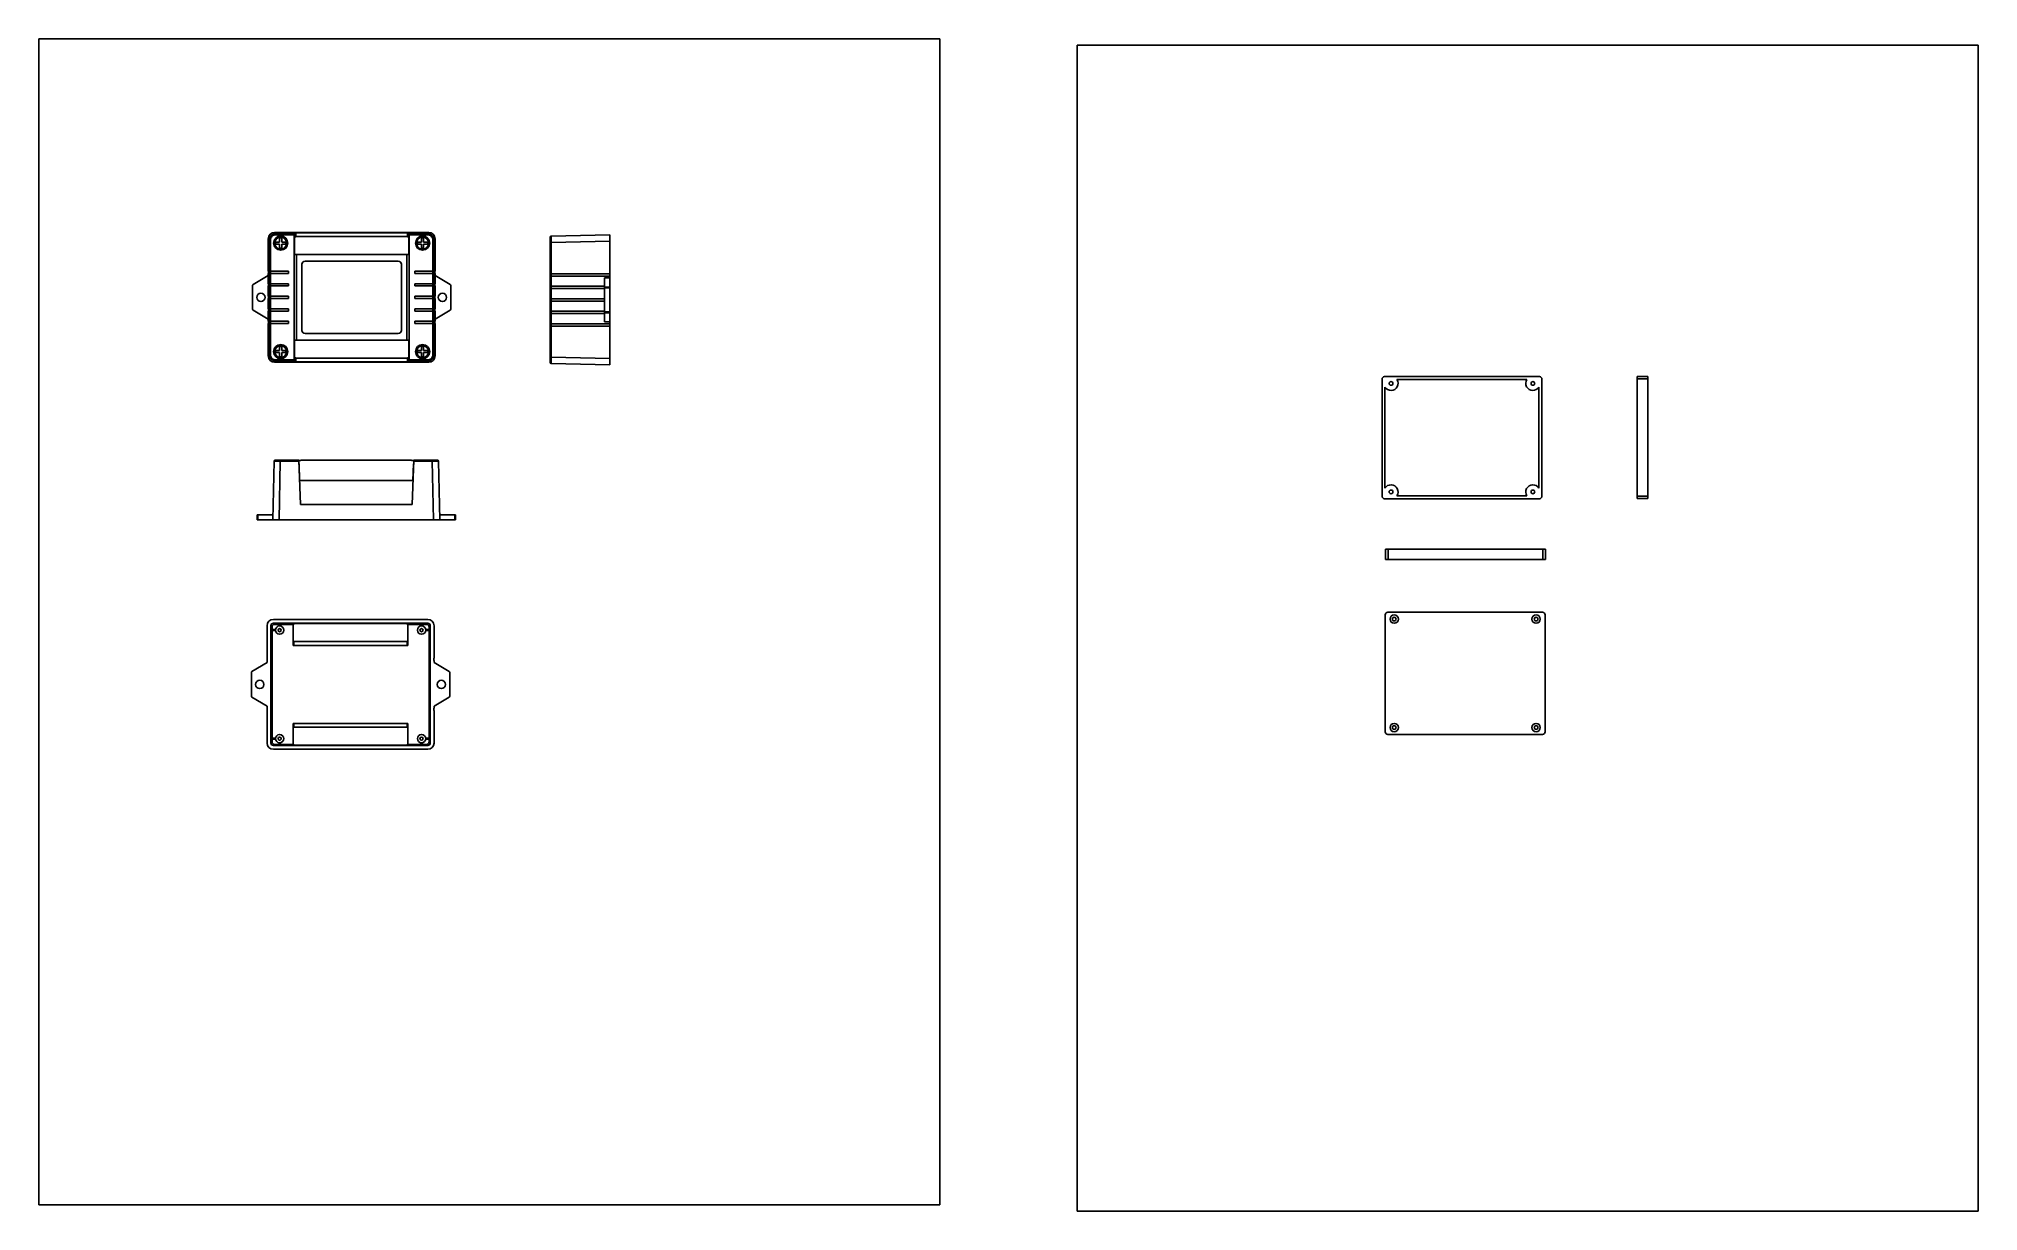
# Model space of a CAD drawing. Header units: millimetres. Extents: x 648 to 1578, y 36 to 597.
import ezdxf

# ---------------------------------------------------------------- set-up
doc = ezdxf.new("R2010")
doc.units = ezdxf.units.MM
doc.header["$LTSCALE"] = 36.425481
doc.layers.get('0').update_dxf_attribs({"linetype": 'CONTINUOUS'})
doc.layers.add('02___PRT_ALL_AXES', color=7, linetype='CONTINUOUS')

msp = doc.modelspace()

# ---------------------------------------------------------------- linework, layer by layer
at = {"color": 7, "linetype": 'Continuous'}
for p, q in [((648.11, 38.64), (648.11, 597.44)), ((648.11, 597.44), (1079.91, 597.44)), ((1079.91, 38.64), (1079.91, 597.44)), ((1145.73, 35.58), (1145.73, 594.38)), ((1145.73, 594.38), (1577.53, 594.38)), ((1577.53, 35.58), (1577.53, 594.38)), ((761.63, 504.04), (761.04, 504.62)), ((835.04, 504.62), (761.04, 504.62)), ((761.63, 503.54), (761.63, 504.04)), ((770.56, 504.04), (761.63, 504.04)), ((770.54, 503.54), (761.63, 503.54)), ((763.54, 502.02), (763.54, 500.02)), ((764.54, 502.02), (763.54, 502.02)), ((764.54, 500.02), (764.54, 502.02)), ((770.54, 443.51), (770.54, 503.54)), ((770.56, 504.04), (771.24, 504.47)), ((770.6, 502.26), (771.24, 502.67)), ((770.6, 502.26), (770.6, 494.02)), ((771.24, 502.67), (771.24, 504.47)), ((771.24, 504.47), (824.84, 504.47)), ((771.24, 502.67), (824.84, 502.67)), ((824.84, 502.67), (824.84, 504.47)), ((825.53, 504.04), (824.84, 504.47)), ((825.48, 502.26), (824.84, 502.67)), ((825.48, 502.26), (825.48, 494.02)), ((834.45, 504.04), (825.53, 504.04)), ((825.54, 443.51), (825.54, 503.54)), ((834.45, 503.54), (825.54, 503.54)), ((831.54, 502.02), (832.54, 502.02)), ((831.54, 500.02), (831.54, 502.02)), ((832.54, 502.02), (832.54, 500.02)), ((834.45, 504.04), (835.04, 504.62)), ((834.45, 503.54), (834.45, 504.04)), ((893.12, 442.3), (893.12, 502.32)), ((893.61, 502.82), (921.72, 503.41)), ((921.72, 441.21), (921.72, 503.41)), ((758.04, 501.63), (758.04, 486.07)), ((758.63, 501.04), (758.04, 501.63)), ((758.63, 501.04), (758.63, 486.07)), ((759.13, 501.04), (758.63, 501.04)), ((759.13, 501.04), (759.13, 446.01)), ((761.54, 500.02), (761.54, 499.02)), ((763.54, 500.02), (761.54, 500.02)), ((761.54, 499.02), (763.54, 499.02)), ((763.54, 499.02), (763.54, 497.02)), ((763.54, 497.02), (764.54, 497.02)), ((766.54, 500.02), (764.54, 500.02)), ((764.54, 497.02), (764.54, 499.02)), ((764.54, 499.02), (766.54, 499.02)), ((766.54, 499.02), (766.54, 500.02)), ((770.55, 494.02), (825.54, 494.02)), ((771.54, 453.02), (771.54, 494.02)), ((824.54, 494.02), (824.54, 453.02)), ((829.54, 500.02), (831.54, 500.02)), ((829.54, 499.02), (829.54, 500.02)), ((831.54, 499.02), (829.54, 499.02)), ((831.54, 497.02), (831.54, 499.02)), ((832.54, 497.02), (831.54, 497.02)), ((832.54, 500.02), (834.54, 500.02)), ((834.54, 499.02), (832.54, 499.02)), ((832.54, 499.02), (832.54, 497.02)), ((834.54, 500.02), (834.54, 499.02)), ((836.95, 501.04), (837.45, 501.04)), ((836.95, 446.01), (836.95, 501.04)), ((837.45, 501.04), (838.04, 501.63)), ((837.45, 486.07), (837.45, 501.04)), ((838.04, 486.07), (838.04, 501.63)), ((893.12, 499.82), (893.61, 499.82)), ((893.61, 499.82), (921.72, 500.41)), ((893.61, 444.8), (893.61, 499.82)), ((750.79, 479.67), (758.04, 484.02)), ((767.74, 486.07), (758.04, 486.07)), ((758.04, 484.97), (758.04, 484.02)), ((758.04, 484.97), (767.74, 484.97)), ((758.04, 484.02), (758.1, 484.02)), ((758.1, 484.02), (758.1, 480.07)), ((758.14, 486.07), (758.14, 484.97)), ((758.63, 484.97), (758.63, 480.07)), ((758.73, 486.07), (758.73, 484.97)), ((767.74, 486.07), (767.74, 484.97)), ((774.19, 489.37), (774.19, 457.67)), ((820.39, 490.87), (775.69, 490.87)), ((821.89, 457.67), (821.89, 489.37)), ((828.34, 486.07), (838.04, 486.07)), ((828.34, 486.07), (828.34, 484.97)), ((828.34, 484.97), (838.04, 484.97)), ((837.35, 486.07), (837.35, 484.97)), ((837.45, 480.07), (837.45, 484.97)), ((837.94, 486.07), (837.94, 484.97)), ((838.04, 484.02), (837.99, 484.02)), ((837.99, 484.02), (837.99, 480.07)), ((838.04, 484.02), (838.04, 484.97)), ((845.3, 479.67), (838.04, 484.02)), ((893.12, 484.86), (921.72, 484.86)), ((893.12, 483.76), (921.72, 483.76)), ((893.22, 484.86), (893.22, 483.76)), ((750.54, 467.81), (750.54, 479.24)), ((767.74, 480.07), (758.1, 480.07)), ((758.1, 478.97), (758.1, 474.07)), ((758.1, 478.97), (767.74, 478.97)), ((758.1, 474.07), (767.74, 474.07)), ((758.2, 480.07), (758.2, 478.97)), ((758.2, 474.07), (758.2, 472.97)), ((758.63, 478.97), (758.63, 474.07)), ((758.73, 480.07), (758.73, 478.97)), ((758.73, 474.07), (758.73, 472.97)), ((767.74, 480.07), (767.74, 478.97)), ((767.74, 474.07), (767.74, 472.97)), ((828.34, 480.07), (837.99, 480.07)), ((828.34, 480.07), (828.34, 478.97)), ((828.34, 478.97), (837.99, 478.97)), ((828.34, 474.07), (837.99, 474.07)), ((828.34, 474.07), (828.34, 472.97)), ((837.35, 480.07), (837.35, 478.97)), ((837.35, 474.07), (837.35, 472.97)), ((837.45, 474.07), (837.45, 478.97)), ((837.89, 480.07), (837.89, 478.97)), ((837.89, 474.07), (837.89, 472.97)), ((837.99, 478.97), (837.99, 474.07)), ((845.54, 467.81), (845.54, 479.24)), ((893.12, 478.86), (919.22, 478.86)), ((893.12, 477.76), (919.22, 477.76)), ((893.22, 478.86), (893.22, 477.76)), ((919.22, 461.81), (919.22, 482.81)), ((921.72, 482.81), (919.22, 482.81)), ((919.22, 478.46), (921.72, 478.46)), ((919.22, 478.03), (921.72, 478.03)), ((758.04, 463.02), (750.79, 467.38)), ((758.1, 472.97), (758.1, 468.07)), ((758.1, 472.97), (767.74, 472.97)), ((758.1, 468.07), (767.74, 468.07)), ((758.1, 466.97), (758.1, 463.02)), ((758.1, 466.97), (767.74, 466.97)), ((758.2, 468.07), (758.2, 466.97)), ((758.63, 472.97), (758.63, 468.07)), ((758.63, 466.97), (758.63, 462.07)), ((758.73, 468.07), (758.73, 466.97)), ((767.74, 468.07), (767.74, 466.97)), ((828.34, 472.97), (837.99, 472.97)), ((828.34, 468.07), (837.99, 468.07)), ((828.34, 468.07), (828.34, 466.97)), ((828.34, 466.97), (837.99, 466.97)), ((837.35, 468.07), (837.35, 466.97)), ((837.45, 468.07), (837.45, 472.97)), ((837.45, 462.07), (837.45, 466.97)), ((837.89, 468.07), (837.89, 466.97)), ((837.99, 472.97), (837.99, 468.07)), ((837.99, 466.97), (837.99, 463.02)), ((838.04, 463.02), (845.3, 467.38)), ((919.22, 472.86), (893.12, 472.86)), ((919.22, 471.76), (893.12, 471.76)), ((919.22, 466.86), (893.12, 466.86)), ((919.22, 465.76), (893.12, 465.76)), ((893.22, 472.86), (893.22, 471.76)), ((893.22, 466.86), (893.22, 465.76)), ((919.22, 466.59), (921.72, 466.59)), ((919.22, 466.17), (921.72, 466.17)), ((758.04, 463.02), (758.04, 462.07)), ((758.1, 463.02), (758.04, 463.02)), ((758.04, 462.07), (767.74, 462.07)), ((758.04, 460.97), (758.04, 445.42)), ((758.04, 460.97), (767.74, 460.97)), ((758.14, 462.07), (758.14, 460.97)), ((758.63, 460.97), (758.63, 446.01)), ((758.73, 462.07), (758.73, 460.97)), ((767.74, 462.07), (767.74, 460.97)), ((775.69, 456.17), (820.39, 456.17)), ((828.34, 462.07), (838.04, 462.07)), ((828.34, 462.07), (828.34, 460.97)), ((828.34, 460.97), (838.04, 460.97)), ((837.35, 462.07), (837.35, 460.97)), ((837.45, 446.01), (837.45, 460.97)), ((837.94, 462.07), (837.94, 460.97)), ((837.99, 463.02), (838.04, 463.02)), ((838.04, 462.07), (838.04, 463.02)), ((838.04, 445.42), (838.04, 460.97)), ((921.72, 460.86), (893.12, 460.86)), ((921.72, 459.76), (893.12, 459.76)), ((893.22, 460.86), (893.22, 459.76)), ((921.72, 461.81), (919.22, 461.81)), ((761.54, 447.02), (761.54, 448.02)), ((761.54, 448.02), (763.54, 448.02)), ((763.54, 447.02), (761.54, 447.02)), ((763.54, 448.02), (763.54, 450.02)), ((763.54, 450.02), (764.54, 450.02)), ((763.54, 445.02), (763.54, 447.02)), ((764.54, 450.02), (764.54, 448.02)), ((764.54, 448.02), (766.54, 448.02)), ((764.54, 447.02), (764.54, 445.02)), ((766.54, 447.02), (764.54, 447.02)), ((766.54, 448.02), (766.54, 447.02)), ((770.55, 453.02), (825.54, 453.02)), ((770.6, 444.79), (770.6, 453.02)), ((825.48, 444.79), (825.48, 453.02)), ((831.54, 448.02), (829.54, 448.02)), ((829.54, 448.02), (829.54, 447.02)), ((829.54, 447.02), (831.54, 447.02)), ((832.54, 450.02), (831.54, 450.02)), ((831.54, 450.02), (831.54, 448.02)), ((831.54, 447.02), (831.54, 445.02)), ((832.54, 448.02), (832.54, 450.02)), ((834.54, 448.02), (832.54, 448.02)), ((832.54, 447.02), (834.54, 447.02)), ((832.54, 445.02), (832.54, 447.02)), ((834.54, 447.02), (834.54, 448.02)), ((758.63, 446.01), (758.04, 445.42)), ((759.13, 446.01), (758.63, 446.01)), ((761.63, 443.01), (761.04, 442.42)), ((761.04, 442.42), (835.04, 442.42)), ((761.63, 443.51), (761.63, 443.01)), ((761.63, 443.51), (770.54, 443.51)), ((761.63, 443.01), (770.56, 443.01)), ((764.54, 445.02), (763.54, 445.02)), ((770.56, 443.01), (771.24, 442.58)), ((770.6, 444.79), (771.24, 444.38)), ((771.24, 444.38), (771.24, 442.58)), ((771.24, 444.38), (824.84, 444.38)), ((771.24, 442.58), (824.84, 442.58)), ((825.48, 444.79), (824.84, 444.38)), ((824.84, 444.38), (824.84, 442.58)), ((825.53, 443.01), (824.84, 442.58)), ((825.53, 443.01), (834.45, 443.01)), ((825.54, 443.51), (834.45, 443.51)), ((831.54, 445.02), (832.54, 445.02)), ((834.45, 443.51), (834.45, 443.01)), ((834.45, 443.01), (835.04, 442.42)), ((836.95, 446.01), (837.45, 446.01)), ((837.45, 446.01), (838.04, 445.42)), ((893.12, 444.8), (893.61, 444.8)), ((893.61, 444.8), (921.72, 444.21)), ((893.61, 441.8), (921.72, 441.21)), ((1291.83, 378.24), (1291.83, 434.34)), ((1293.03, 435.54), (1367.23, 435.54)), ((1293.23, 382.06), (1293.23, 430.51)), ((1298.98, 434.14), (1361.27, 434.14)), ((1367.03, 430.51), (1367.03, 382.06)), ((1368.43, 434.34), (1368.43, 378.24)), ((1414.14, 377.12), (1414.14, 435.62)), ((1414.14, 435.62), (1419.14, 435.62)), ((1414.14, 434.42), (1419.14, 434.42)), ((1419.14, 377.12), (1419.14, 435.62)), ((760.84, 394.99), (760.26, 366.88)), ((761.34, 395.48), (772.76, 395.48)), ((763.84, 394.99), (763.26, 366.88)), ((763.84, 395.48), (763.84, 394.99)), ((763.84, 394.99), (772.77, 394.99)), ((772.76, 395.48), (773.46, 374.28)), ((773.76, 395.38), (772.76, 395.38)), ((772.82, 393.68), (773.11, 385.68)), ((773.76, 395.48), (773.76, 395.38)), ((826.76, 395.48), (773.76, 395.48)), ((826.76, 395.48), (826.76, 395.38)), ((827.75, 395.38), (826.76, 395.38)), ((827.76, 395.48), (827.06, 374.28)), ((827.4, 385.68), (827.7, 393.68)), ((827.74, 394.99), (836.67, 394.99)), ((827.76, 395.48), (839.17, 395.48)), ((836.67, 395.48), (836.67, 394.99)), ((836.67, 394.99), (837.26, 366.88)), ((839.67, 394.99), (840.26, 366.88)), ((773.11, 385.68), (827.4, 385.68)), ((827.06, 374.28), (773.46, 374.28)), ((1367.23, 377.04), (1293.03, 377.04)), ((1361.27, 378.44), (1298.98, 378.44)), ((1414.14, 378.32), (1419.14, 378.32)), ((1414.14, 377.12), (1419.14, 377.12)), ((752.76, 369.38), (752.76, 366.88)), ((752.76, 369.38), (760.31, 369.38)), ((752.76, 366.88), (847.76, 366.88)), ((753, 369.38), (753, 366.88)), ((760.26, 366.88), (760.26, 369.38)), ((840.2, 369.38), (847.76, 369.38)), ((840.26, 366.88), (840.26, 369.38)), ((847.51, 366.88), (847.51, 369.38)), ((847.76, 366.88), (847.76, 369.38)), ((1293.52, 352.82), (1293.52, 347.82)), ((1293.52, 352.82), (1370.12, 352.82)), ((1293.52, 347.82), (1370.12, 347.82)), ((1294.72, 352.82), (1294.72, 347.82)), ((1368.92, 352.82), (1368.92, 347.82)), ((1370.12, 352.82), (1370.12, 347.82)), ((757.52, 300.6), (757.52, 316.15)), ((759.32, 259.95), (759.32, 316.15)), ((759.88, 315.59), (759.32, 316.15)), ((760.52, 319.15), (834.52, 319.15)), ((761.08, 316.79), (760.52, 317.35)), ((760.52, 317.35), (834.52, 317.35)), ((761.08, 316.79), (763.27, 316.79)), ((763.27, 316.03), (763.27, 317.12)), ((763.27, 317.12), (763.77, 317.12)), ((763.77, 317.12), (763.77, 316.03)), ((763.77, 316.79), (770.08, 316.79)), ((770.08, 316.79), (770.72, 317.19)), ((770.08, 306.75), (770.08, 316.79)), ((824.32, 317.19), (770.72, 317.19)), ((824.96, 316.79), (824.32, 317.19)), ((824.96, 306.75), (824.96, 316.79)), ((824.96, 316.79), (831.27, 316.79)), ((831.77, 317.12), (831.27, 317.12)), ((831.27, 317.12), (831.27, 316.03)), ((831.77, 316.03), (831.77, 317.12)), ((831.77, 316.79), (833.96, 316.79)), ((833.96, 316.79), (834.52, 317.35)), ((835.15, 315.59), (835.72, 316.15)), ((835.72, 316.15), (835.72, 259.95)), ((837.52, 316.15), (837.52, 300.6)), ((1293.36, 321.4), (1293.36, 265.3)), ((1368.76, 322.6), (1294.56, 322.6)), ((1369.96, 265.3), (1369.96, 321.4)), ((759.55, 314.3), (759.55, 313.8)), ((759.55, 314.3), (761.53, 314.3)), ((761.53, 313.8), (759.55, 313.8)), ((759.88, 314.3), (759.88, 315.59)), ((759.88, 262.3), (759.88, 313.8)), ((770.08, 308.55), (824.96, 308.55)), ((770.08, 306.75), (824.96, 306.75)), ((770.37, 308.55), (770.37, 306.75)), ((824.66, 308.55), (824.66, 306.75)), ((835.49, 314.3), (833.5, 314.3)), ((833.5, 313.8), (835.49, 313.8)), ((835.15, 315.59), (835.15, 314.3)), ((835.15, 313.8), (835.15, 262.3)), ((835.49, 314.3), (835.49, 313.8)), ((750.26, 294.19), (757.52, 298.55)), ((757.52, 300.6), (757.62, 300.6)), ((757.52, 298.55), (757.52, 299.5)), ((757.52, 299.5), (757.62, 299.5)), ((757.62, 300.6), (757.62, 299.5)), ((837.52, 300.6), (837.42, 300.6)), ((837.42, 300.6), (837.42, 299.5)), ((837.52, 299.5), (837.42, 299.5)), ((837.52, 299.5), (837.52, 298.55)), ((844.77, 294.19), (837.52, 298.55)), ((750.02, 282.33), (750.02, 293.77)), ((845.02, 282.33), (845.02, 293.77)), ((757.52, 277.55), (750.26, 281.9)), ((837.52, 277.55), (844.77, 281.9)), ((757.52, 276.6), (757.52, 277.55)), ((757.52, 276.6), (757.62, 276.6)), ((757.52, 259.95), (757.52, 275.5)), ((757.52, 275.5), (757.62, 275.5)), ((757.62, 276.6), (757.62, 275.5)), ((837.52, 276.6), (837.42, 276.6)), ((837.42, 276.6), (837.42, 275.5)), ((837.52, 275.5), (837.42, 275.5)), ((837.52, 277.55), (837.52, 276.6)), ((837.52, 275.5), (837.52, 259.95)), ((759.88, 260.51), (759.32, 259.95)), ((759.55, 261.8), (759.55, 262.3)), ((761.53, 262.3), (759.55, 262.3)), ((759.55, 261.8), (761.53, 261.8)), ((759.88, 260.51), (759.88, 261.8)), ((770.08, 259.31), (770.08, 269.35)), ((770.08, 269.35), (824.96, 269.35)), ((770.08, 267.55), (824.96, 267.55)), ((770.37, 267.55), (770.37, 269.35)), ((824.66, 267.55), (824.66, 269.35)), ((824.96, 259.31), (824.96, 269.35)), ((833.5, 262.3), (835.49, 262.3)), ((835.49, 261.8), (833.5, 261.8)), ((835.15, 261.8), (835.15, 260.51)), ((835.15, 260.51), (835.72, 259.95)), ((835.49, 261.8), (835.49, 262.3)), ((1294.56, 264.1), (1368.76, 264.1)), ((761.08, 259.31), (760.52, 258.75)), ((834.52, 258.75), (760.52, 258.75)), ((834.52, 256.95), (760.52, 256.95)), ((763.27, 259.31), (761.08, 259.31)), ((763.27, 260.06), (763.27, 258.98)), ((763.27, 258.98), (763.77, 258.98)), ((763.77, 258.98), (763.77, 260.06)), ((770.08, 259.31), (763.77, 259.31)), ((770.08, 259.31), (770.72, 258.9)), ((824.32, 258.9), (770.72, 258.9)), ((824.96, 259.31), (824.32, 258.9)), ((831.27, 259.31), (824.96, 259.31)), ((831.27, 258.98), (831.27, 260.06)), ((831.77, 258.98), (831.27, 258.98)), ((831.77, 260.06), (831.77, 258.98)), ((833.96, 259.31), (831.77, 259.31)), ((833.96, 259.31), (834.52, 258.75)), ((648.11, 38.64), (1079.91, 38.64)), ((1145.73, 35.58), (1577.53, 35.58))]:
    msp.add_line(p, q, dxfattribs=at)
for centre, radius, start, end in [((761.63, 501.04), 3, 90.00135, 179.99865), ((761.63, 501.04), 2.5, 89.9954, 180.00451), ((834.45, 501.04), 3, 0.00135, 89.99865), ((834.45, 501.04), 2.5, 359.99541, 90.00451), ((893.62, 502.32), 0.5, 91.2, 180), ((775.69, 489.37), 1.5, 90, 180), ((820.39, 489.37), 1.5, 0, 90), ((751.04, 479.24), 0.5, 120.96376, 180), ((845.04, 479.24), 0.5, 0, 59.03624), ((751.04, 467.81), 0.5, 180, 239.03624), ((845.04, 467.81), 0.5, 300.96376, 0), ((775.69, 457.67), 1.5, 180, 270), ((820.39, 457.67), 1.5, 270, 0), ((761.63, 446.01), 3, 180.00135, 269.99865), ((761.63, 446.01), 2.5, 179.99545, 270.00456), ((834.45, 446.01), 3, 270.00135, 359.99865), ((834.45, 446.01), 2.5, 269.99544, 0.00455), ((893.62, 442.3), 0.5, 180.00492, 268.8001), ((1293.03, 434.34), 1.2, 90, 180), ((1296.13, 432.29), 3.4, 211.46698, 32.96439), ((1364.13, 432.29), 3.4, 147.03561, 328.53302), ((1367.23, 434.34), 1.2, 0, 90), ((761.34, 394.98), 0.5, 90.00492, 178.79984), ((839.17, 394.98), 0.5, 1.20026, 90), ((1296.13, 380.29), 3.4, 327.03561, 148.53302), ((1364.13, 380.29), 3.4, 31.46698, 212.96439), ((1293.03, 378.24), 1.2, 180, 270), ((1367.23, 378.24), 1.2, 270, 0), ((1294.56, 321.4), 1.2, 90, 180), ((1368.76, 321.4), 1.2, 0, 90), ((750.52, 293.77), 0.5, 120.96376, 180), ((844.52, 293.77), 0.5, 0, 59.03624), ((750.52, 282.33), 0.5, 180, 239.03624), ((844.52, 282.33), 0.5, 300.96376, 0), ((1294.56, 265.3), 1.2, 180, 270), ((1368.76, 265.3), 1.2, 270, 0)]:
    msp.add_arc(centre, radius, start, end, dxfattribs=at)
for centre, major_axis, ratio, start_param, end_param in [((761.04, 501.62), (2.12, -2.12), 0.999561, 2.356304, 3.926662), ((770.56, 503.54), (0, 0.5), 0.033019, 0.020944, 1.570796), ((825.53, 503.54), (0, 0.5), 0.033019, -1.570796, -0.020944), ((835.04, 501.62), (2.12, 2.12), 0.999561, -0.785069, 0.785288), ((761.04, 445.43), (2.12, 2.12), 0.999561, 2.356524, 3.926881), ((770.56, 443.51), (0, 0.5), 0.033019, -4.712389, -3.162537), ((825.53, 443.51), (0, 0.5), 0.033019, -3.120649, -1.570796), ((835.04, 445.43), (2.12, -2.12), 0.999561, -0.785288, 0.785069), ((760.52, 316.15), (2.12, -2.12), 0.999561, 2.356304, 3.926662), ((760.52, 316.15), (0.849, -0.849), 0.999561, 2.356304, 3.926662), ((761.08, 315.59), (0.849, -0.849), 0.999561, 2.356304, 3.926662), ((833.95, 315.59), (0.849, 0.849), 0.999561, -0.785069, 0.785288), ((834.52, 316.15), (-2.12, -2.12), 0.999561, 2.356524, 3.926881), ((834.52, 316.15), (-0.849, -0.849), 0.999561, 2.356524, 3.926881), ((761.08, 260.51), (0.849, 0.849), 0.999561, 2.356524, 3.926881), ((833.95, 260.51), (0.849, -0.849), 0.999561, -0.785288, 0.785069), ((760.52, 259.95), (2.12, 2.12), 0.999561, 2.356524, 3.926881), ((760.52, 259.95), (0.849, 0.849), 0.999561, 2.356524, 3.926881), ((834.52, 259.95), (-2.12, 2.12), 0.999561, 2.356304, 3.926662), ((834.52, 259.95), (-0.849, 0.849), 0.999561, 2.356304, 3.926662)]:
    msp.add_ellipse(centre, major_axis=major_axis, ratio=ratio, start_param=start_param, end_param=end_param, dxfattribs=at)
for points, knots in [([(893.61, 499.82), (893.61, 500.02), (893.61, 500.4), (893.61, 500.96), (893.61, 501.4), (893.61, 501.72), (893.61, 501.94), (893.61, 502.13), (893.61, 502.31), (893.61, 502.46), (893.61, 502.58), (893.61, 502.67), (893.61, 502.73), (893.61, 502.76), (893.61, 502.79), (893.61, 502.81), (893.61, 502.81), (893.61, 502.82), (893.61, 502.82)], [0, 0, 0, 0, 0.195066, 0.382682, 0.555549, 0.634378, 0.707086, 0.772991, 0.831442, 0.881895, 0.923851, 0.95691, 0.970005, 0.980757, 0.989144, 0.995154, 0.998774, 1, 1, 1, 1]), ([(893.61, 441.8), (893.61, 441.8), (893.61, 441.81), (893.61, 441.82), (893.61, 441.84), (893.61, 441.86), (893.61, 441.89), (893.61, 441.95), (893.61, 442.04), (893.61, 442.16), (893.61, 442.31), (893.61, 442.49), (893.61, 442.69), (893.61, 442.9), (893.61, 443.23), (893.61, 443.67), (893.61, 444.22), (893.61, 444.6), (893.61, 444.8)], [0, 0, 0, 0, 0.001225, 0.004845, 0.010855, 0.019242, 0.029995, 0.04309, 0.076149, 0.118105, 0.168558, 0.227009, 0.292914, 0.365622, 0.444451, 0.617318, 0.804934, 1, 1, 1, 1]), ([(760.84, 394.99), (760.84, 394.99), (760.85, 394.99), (760.86, 394.99), (760.88, 394.99), (760.9, 394.99), (760.94, 394.99), (760.99, 395), (761.08, 395), (761.21, 395), (761.36, 395), (761.53, 395), (761.73, 395), (761.95, 395), (762.27, 395), (762.71, 395), (763.27, 394.99), (763.65, 394.99), (763.84, 394.99)], [0, 0, 0, 0, 0.001225, 0.004845, 0.010855, 0.019242, 0.029995, 0.04309, 0.076149, 0.118105, 0.168558, 0.227009, 0.292914, 0.365622, 0.444451, 0.617318, 0.804934, 1, 1, 1, 1]), ([(836.67, 394.99), (836.86, 394.99), (837.25, 394.99), (837.8, 395), (838.24, 395), (838.56, 395), (838.78, 395), (838.98, 395), (839.15, 395), (839.3, 395), (839.43, 395), (839.52, 395), (839.57, 394.99), (839.61, 394.99), (839.63, 394.99), (839.65, 394.99), (839.66, 394.99), (839.67, 394.99), (839.67, 394.99)], [0, 0, 0, 0, 0.195066, 0.382682, 0.555549, 0.634378, 0.707086, 0.772991, 0.831442, 0.881895, 0.923851, 0.95691, 0.970005, 0.980757, 0.989144, 0.995154, 0.998774, 1, 1, 1, 1])]:
    msp.add_open_spline(points, degree=3, knots=knots, dxfattribs=at)
at = {"layer": '02___PRT_ALL_AXES', "color": 7, "linetype": 'Continuous'}
for centre, radius in [((764.04, 499.52), 3.4), ((764.04, 499.52), 2.9), ((832.04, 499.52), 3.4), ((832.04, 499.52), 2.9), ((754.54, 473.52), 2), ((841.54, 473.52), 2), ((764.04, 447.52), 3.4), ((764.04, 447.52), 2.9), ((832.04, 447.52), 3.4), ((832.04, 447.52), 2.9), ((1296.13, 432.29), 0.9), ((1364.13, 432.29), 0.9), ((1296.13, 380.29), 0.9), ((1364.13, 380.29), 0.9), ((763.52, 314.05), 2), ((831.52, 314.05), 2), ((1297.66, 319.35), 2), ((1297.66, 319.35), 0.9), ((1365.66, 319.35), 2), ((1365.66, 319.35), 0.9), ((763.52, 314.05), 0.75), ((831.52, 314.05), 0.75), ((754.02, 288.05), 2), ((841.02, 288.05), 2), ((763.52, 262.05), 2), ((763.52, 262.05), 0.75), ((831.52, 262.05), 2), ((831.52, 262.05), 0.75), ((1297.66, 267.35), 2), ((1297.66, 267.35), 0.9), ((1365.66, 267.35), 2), ((1365.66, 267.35), 0.9)]:
    msp.add_circle(centre, radius, dxfattribs=at)

doc.saveas('drawing.dxf')
